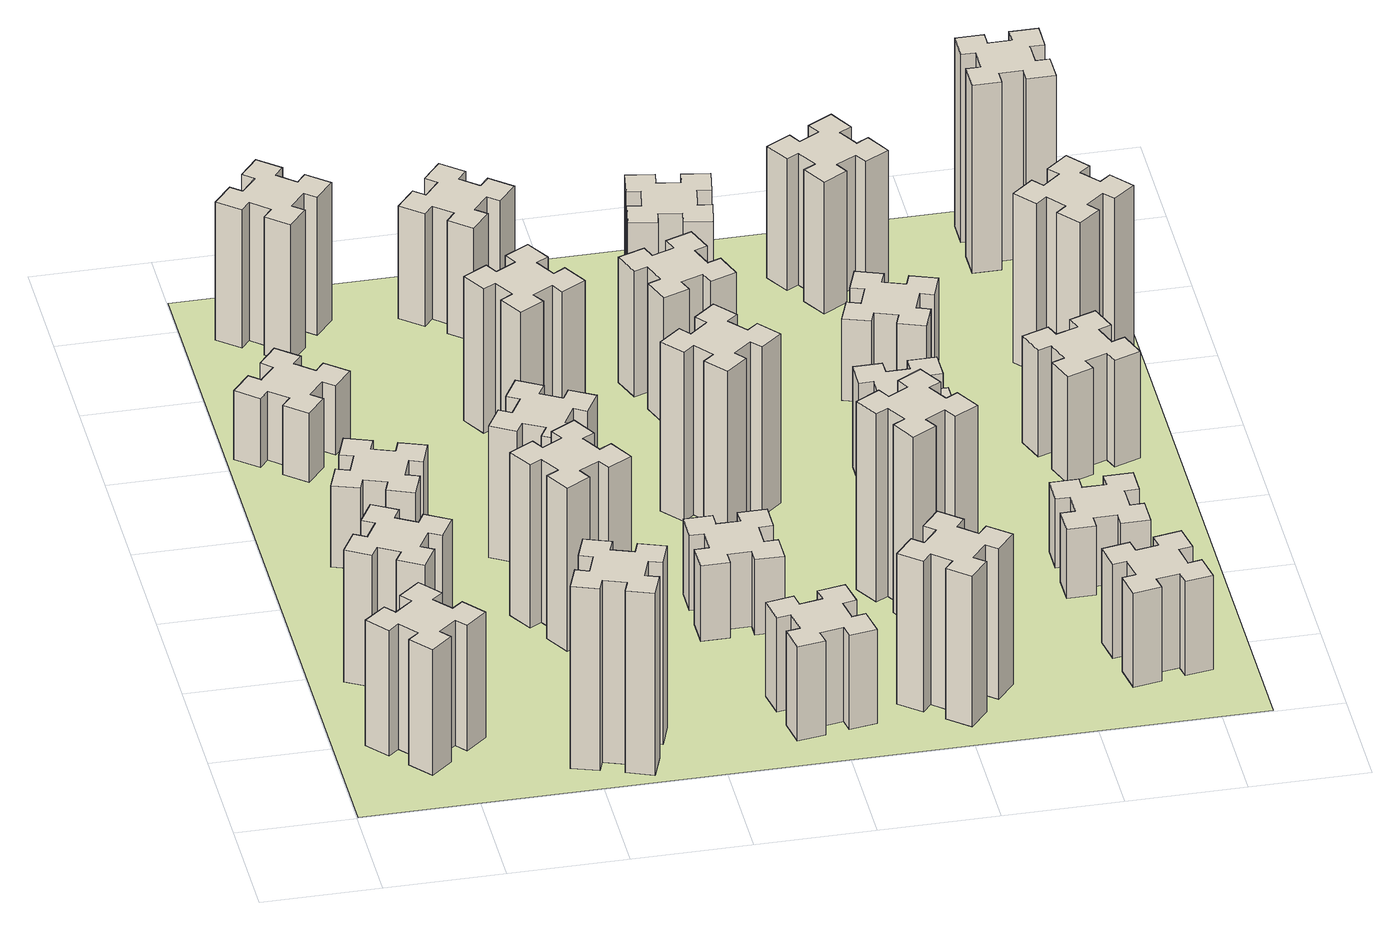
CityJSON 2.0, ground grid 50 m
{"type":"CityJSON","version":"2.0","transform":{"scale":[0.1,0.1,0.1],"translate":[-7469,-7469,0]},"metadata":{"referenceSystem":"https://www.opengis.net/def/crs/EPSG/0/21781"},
"CityObjects":{
"building1":{"type":"Building","attributes":{"class":"1000","function":"1000","usage":"1000","yearOfConstruction":2016,"roofType":"1000","measuredHeight":60,"storeysAboveGround":30,"storeysBelowGround":0},"geometry":[{"type":"Solid","lod":"1","boundaries":[[[[0,1,2,3,4,5,6,7,8,9,10,11,12,13,14,15,16,17,18,19]],[[17,16,20,21]],[[16,15,22,20]],[[15,14,23,22]],[[14,13,24,23]],[[13,12,25,24]],[[12,11,26,25]],[[11,10,27,26]],[[10,9,28,27]],[[9,8,29,28]],[[8,7,30,29]],[[7,6,31,30]],[[6,5,32,31]],[[5,4,33,32]],[[4,3,34,33]],[[3,2,35,34]],[[2,1,36,35]],[[1,0,37,36]],[[0,19,38,37]],[[19,18,39,38]],[[18,17,21,39]],[[24,25,26,27,28,29,30,31,32,33,34,35,36,37,38,39,21,20,22,23]]]]}]},
"building2":{"type":"Building","attributes":{"class":"1000","function":"1000","usage":"1000","yearOfConstruction":2016,"roofType":"1000","measuredHeight":63,"storeysAboveGround":30,"storeysBelowGround":0},"geometry":[{"type":"Solid","lod":"1","boundaries":[[[[40,41,42,43,44,45,46,47,48,49,50,51,52,53,54,55,56,57,58,59]],[[57,56,60,61]],[[56,55,62,60]],[[55,54,63,62]],[[54,53,64,63]],[[53,52,65,64]],[[52,51,66,65]],[[51,50,67,66]],[[50,49,68,67]],[[49,48,69,68]],[[48,47,70,69]],[[47,46,71,70]],[[46,45,72,71]],[[45,44,73,72]],[[44,43,74,73]],[[43,42,75,74]],[[42,41,76,75]],[[41,40,77,76]],[[40,59,78,77]],[[59,58,79,78]],[[58,57,61,79]],[[64,65,66,67,68,69,70,71,72,73,74,75,76,77,78,79,61,60,62,63]]]]}]},
"building3":{"type":"Building","attributes":{"class":"1000","function":"1000","usage":"1000","yearOfConstruction":2016,"roofType":"1000","measuredHeight":39,"storeysAboveGround":30,"storeysBelowGround":0},"geometry":[{"type":"Solid","lod":"1","boundaries":[[[[80,81,82,83,84,85,86,87,88,89,90,91,92,93,94,95,96,97,98,99]],[[97,96,100,101]],[[96,95,102,100]],[[95,94,103,102]],[[94,93,104,103]],[[93,92,105,104]],[[92,91,106,105]],[[91,90,107,106]],[[90,89,108,107]],[[89,88,109,108]],[[88,87,110,109]],[[87,86,111,110]],[[86,85,112,111]],[[85,84,113,112]],[[84,83,114,113]],[[83,82,115,114]],[[82,81,116,115]],[[81,80,117,116]],[[80,99,118,117]],[[99,98,119,118]],[[98,97,101,119]],[[104,105,106,107,108,109,110,111,112,113,114,115,116,117,118,119,101,100,102,103]]]]}]},
"building4":{"type":"Building","attributes":{"class":"1000","function":"1000","usage":"1000","yearOfConstruction":2016,"roofType":"1000","measuredHeight":33,"storeysAboveGround":30,"storeysBelowGround":0},"geometry":[{"type":"Solid","lod":"1","boundaries":[[[[120,121,122,123,124,125,126,127,128,129,130,131,132,133,134,135,136,137,138,139]],[[137,136,140,141]],[[136,135,142,140]],[[135,134,143,142]],[[134,133,144,143]],[[133,132,145,144]],[[132,131,146,145]],[[131,130,147,146]],[[130,129,148,147]],[[129,128,149,148]],[[128,127,150,149]],[[127,126,151,150]],[[126,125,152,151]],[[125,124,153,152]],[[124,123,154,153]],[[123,122,155,154]],[[122,121,156,155]],[[121,120,157,156]],[[120,139,158,157]],[[139,138,159,158]],[[138,137,141,159]],[[144,145,146,147,148,149,150,151,152,153,154,155,156,157,158,159,141,140,142,143]]]]}]},
"building5":{"type":"Building","attributes":{"class":"1000","function":"1000","usage":"1000","yearOfConstruction":2016,"roofType":"1000","measuredHeight":87,"storeysAboveGround":30,"storeysBelowGround":0},"geometry":[{"type":"Solid","lod":"1","boundaries":[[[[160,161,162,163,164,165,166,167,168,169,170,171,172,173,174,175,176,177,178,179]],[[177,176,180,181]],[[176,175,182,180]],[[175,174,183,182]],[[174,173,184,183]],[[173,172,185,184]],[[172,171,186,185]],[[171,170,187,186]],[[170,169,188,187]],[[169,168,189,188]],[[168,167,190,189]],[[167,166,191,190]],[[166,165,192,191]],[[165,164,193,192]],[[164,163,194,193]],[[163,162,195,194]],[[162,161,196,195]],[[161,160,197,196]],[[160,179,198,197]],[[179,178,199,198]],[[178,177,181,199]],[[184,185,186,187,188,189,190,191,192,193,194,195,196,197,198,199,181,180,182,183]]]]}]},
"building6":{"type":"Building","attributes":{"class":"1000","function":"1000","usage":"1000","yearOfConstruction":2016,"roofType":"1000","measuredHeight":66,"storeysAboveGround":30,"storeysBelowGround":0},"geometry":[{"type":"Solid","lod":"1","boundaries":[[[[200,201,202,203,204,205,206,207,208,209,210,211,212,213,214,215,216,217,218,219]],[[217,216,220,221]],[[216,215,222,220]],[[215,214,223,222]],[[214,213,224,223]],[[213,212,225,224]],[[212,211,226,225]],[[211,210,227,226]],[[210,209,228,227]],[[209,208,229,228]],[[208,207,230,229]],[[207,206,231,230]],[[206,205,232,231]],[[205,204,233,232]],[[204,203,234,233]],[[203,202,235,234]],[[202,201,236,235]],[[201,200,237,236]],[[200,219,238,237]],[[219,218,239,238]],[[218,217,221,239]],[[224,225,226,227,228,229,230,231,232,233,234,235,236,237,238,239,221,220,222,223]]]]}]},
"building7":{"type":"Building","attributes":{"class":"1000","function":"1000","usage":"1000","yearOfConstruction":2016,"roofType":"1000","measuredHeight":78,"storeysAboveGround":30,"storeysBelowGround":0},"geometry":[{"type":"Solid","lod":"1","boundaries":[[[[240,241,242,243,244,245,246,247,248,249,250,251,252,253,254,255,256,257,258,259]],[[257,256,260,261]],[[256,255,262,260]],[[255,254,263,262]],[[254,253,264,263]],[[253,252,265,264]],[[252,251,266,265]],[[251,250,267,266]],[[250,249,268,267]],[[249,248,269,268]],[[248,247,270,269]],[[247,246,271,270]],[[246,245,272,271]],[[245,244,273,272]],[[244,243,274,273]],[[243,242,275,274]],[[242,241,276,275]],[[241,240,277,276]],[[240,259,278,277]],[[259,258,279,278]],[[258,257,261,279]],[[264,265,266,267,268,269,270,271,272,273,274,275,276,277,278,279,261,260,262,263]]]]}]},
"building8":{"type":"Building","attributes":{"class":"1000","function":"1000","usage":"1000","yearOfConstruction":2016,"roofType":"1000","measuredHeight":63,"storeysAboveGround":30,"storeysBelowGround":0},"geometry":[{"type":"Solid","lod":"1","boundaries":[[[[280,281,282,283,284,285,286,287,288,289,290,291,292,293,294,295,296,297,298,299]],[[297,296,300,301]],[[296,295,302,300]],[[295,294,303,302]],[[294,293,304,303]],[[293,292,305,304]],[[292,291,306,305]],[[291,290,307,306]],[[290,289,308,307]],[[289,288,309,308]],[[288,287,310,309]],[[287,286,311,310]],[[286,285,312,311]],[[285,284,313,312]],[[284,283,314,313]],[[283,282,315,314]],[[282,281,316,315]],[[281,280,317,316]],[[280,299,318,317]],[[299,298,319,318]],[[298,297,301,319]],[[304,305,306,307,308,309,310,311,312,313,314,315,316,317,318,319,301,300,302,303]]]]}]},
"building9":{"type":"Building","attributes":{"class":"1000","function":"1000","usage":"1000","yearOfConstruction":2016,"roofType":"1000","measuredHeight":69,"storeysAboveGround":30,"storeysBelowGround":0},"geometry":[{"type":"Solid","lod":"1","boundaries":[[[[320,321,322,323,324,325,326,327,328,329,330,331,332,333,334,335,336,337,338,339]],[[337,336,340,341]],[[336,335,342,340]],[[335,334,343,342]],[[334,333,344,343]],[[333,332,345,344]],[[332,331,346,345]],[[331,330,347,346]],[[330,329,348,347]],[[329,328,349,348]],[[328,327,350,349]],[[327,326,351,350]],[[326,325,352,351]],[[325,324,353,352]],[[324,323,354,353]],[[323,322,355,354]],[[322,321,356,355]],[[321,320,357,356]],[[320,339,358,357]],[[339,338,359,358]],[[338,337,341,359]],[[344,345,346,347,348,349,350,351,352,353,354,355,356,357,358,359,341,340,342,343]]]]}]},
"building10":{"type":"Building","attributes":{"class":"1000","function":"1000","usage":"1000","yearOfConstruction":2016,"roofType":"1000","measuredHeight":45,"storeysAboveGround":30,"storeysBelowGround":0},"geometry":[{"type":"Solid","lod":"1","boundaries":[[[[360,361,362,363,364,365,366,367,368,369,370,371,372,373,374,375,376,377,378,379]],[[377,376,380,381]],[[376,375,382,380]],[[375,374,383,382]],[[374,373,384,383]],[[373,372,385,384]],[[372,371,386,385]],[[371,370,387,386]],[[370,369,388,387]],[[369,368,389,388]],[[368,367,390,389]],[[367,366,391,390]],[[366,365,392,391]],[[365,364,393,392]],[[364,363,394,393]],[[363,362,395,394]],[[362,361,396,395]],[[361,360,397,396]],[[360,379,398,397]],[[379,378,399,398]],[[378,377,381,399]],[[384,385,386,387,388,389,390,391,392,393,394,395,396,397,398,399,381,380,382,383]]]]}]},
"building11":{"type":"Building","attributes":{"class":"1000","function":"1000","usage":"1000","yearOfConstruction":2016,"roofType":"1000","measuredHeight":36,"storeysAboveGround":30,"storeysBelowGround":0},"geometry":[{"type":"Solid","lod":"1","boundaries":[[[[400,401,402,403,404,405,406,407,408,409,410,411,412,413,414,415,416,417,418,419]],[[417,416,420,421]],[[416,415,422,420]],[[415,414,423,422]],[[414,413,424,423]],[[413,412,425,424]],[[412,411,426,425]],[[411,410,427,426]],[[410,409,428,427]],[[409,408,429,428]],[[408,407,430,429]],[[407,406,431,430]],[[406,405,432,431]],[[405,404,433,432]],[[404,403,434,433]],[[403,402,435,434]],[[402,401,436,435]],[[401,400,437,436]],[[400,419,438,437]],[[419,418,439,438]],[[418,417,421,439]],[[424,425,426,427,428,429,430,431,432,433,434,435,436,437,438,439,421,420,422,423]]]]}]},
"building12":{"type":"Building","attributes":{"class":"1000","function":"1000","usage":"1000","yearOfConstruction":2016,"roofType":"1000","measuredHeight":54,"storeysAboveGround":30,"storeysBelowGround":0},"geometry":[{"type":"Solid","lod":"1","boundaries":[[[[440,441,442,443,444,445,446,447,448,449,450,451,452,453,454,455,456,457,458,459]],[[457,456,460,461]],[[456,455,462,460]],[[455,454,463,462]],[[454,453,464,463]],[[453,452,465,464]],[[452,451,466,465]],[[451,450,467,466]],[[450,449,468,467]],[[449,448,469,468]],[[448,447,470,469]],[[447,446,471,470]],[[446,445,472,471]],[[445,444,473,472]],[[444,443,474,473]],[[443,442,475,474]],[[442,441,476,475]],[[441,440,477,476]],[[440,459,478,477]],[[459,458,479,478]],[[458,457,461,479]],[[464,465,466,467,468,469,470,471,472,473,474,475,476,477,478,479,461,460,462,463]]]]}]},
"building13":{"type":"Building","attributes":{"class":"1000","function":"1000","usage":"1000","yearOfConstruction":2016,"roofType":"1000","measuredHeight":81,"storeysAboveGround":30,"storeysBelowGround":0},"geometry":[{"type":"Solid","lod":"1","boundaries":[[[[480,481,482,483,484,485,486,487,488,489,490,491,492,493,494,495,496,497,498,499]],[[497,496,500,501]],[[496,495,502,500]],[[495,494,503,502]],[[494,493,504,503]],[[493,492,505,504]],[[492,491,506,505]],[[491,490,507,506]],[[490,489,508,507]],[[489,488,509,508]],[[488,487,510,509]],[[487,486,511,510]],[[486,485,512,511]],[[485,484,513,512]],[[484,483,514,513]],[[483,482,515,514]],[[482,481,516,515]],[[481,480,517,516]],[[480,499,518,517]],[[499,498,519,518]],[[498,497,501,519]],[[504,505,506,507,508,509,510,511,512,513,514,515,516,517,518,519,501,500,502,503]]]]}]},
"building14":{"type":"Building","attributes":{"class":"1000","function":"1000","usage":"1000","yearOfConstruction":2016,"roofType":"1000","measuredHeight":72,"storeysAboveGround":30,"storeysBelowGround":0},"geometry":[{"type":"Solid","lod":"1","boundaries":[[[[520,521,522,523,524,525,526,527,528,529,530,531,532,533,534,535,536,537,538,539]],[[537,536,540,541]],[[536,535,542,540]],[[535,534,543,542]],[[534,533,544,543]],[[533,532,545,544]],[[532,531,546,545]],[[531,530,547,546]],[[530,529,548,547]],[[529,528,549,548]],[[528,527,550,549]],[[527,526,551,550]],[[526,525,552,551]],[[525,524,553,552]],[[524,523,554,553]],[[523,522,555,554]],[[522,521,556,555]],[[521,520,557,556]],[[520,539,558,557]],[[539,538,559,558]],[[538,537,541,559]],[[544,545,546,547,548,549,550,551,552,553,554,555,556,557,558,559,541,540,542,543]]]]}]},
"building15":{"type":"Building","attributes":{"class":"1000","function":"1000","usage":"1000","yearOfConstruction":2016,"roofType":"1000","measuredHeight":60,"storeysAboveGround":30,"storeysBelowGround":0},"geometry":[{"type":"Solid","lod":"1","boundaries":[[[[560,561,562,563,564,565,566,567,568,569,570,571,572,573,574,575,576,577,578,579]],[[577,576,580,581]],[[576,575,582,580]],[[575,574,583,582]],[[574,573,584,583]],[[573,572,585,584]],[[572,571,586,585]],[[571,570,587,586]],[[570,569,588,587]],[[569,568,589,588]],[[568,567,590,589]],[[567,566,591,590]],[[566,565,592,591]],[[565,564,593,592]],[[564,563,594,593]],[[563,562,595,594]],[[562,561,596,595]],[[561,560,597,596]],[[560,579,598,597]],[[579,578,599,598]],[[578,577,581,599]],[[584,585,586,587,588,589,590,591,592,593,594,595,596,597,598,599,581,580,582,583]]]]}]},
"building16":{"type":"Building","attributes":{"class":"1000","function":"1000","usage":"1000","yearOfConstruction":2016,"roofType":"1000","measuredHeight":90,"storeysAboveGround":30,"storeysBelowGround":0},"geometry":[{"type":"Solid","lod":"1","boundaries":[[[[600,601,602,603,604,605,606,607,608,609,610,611,612,613,614,615,616,617,618,619]],[[617,616,620,621]],[[616,615,622,620]],[[615,614,623,622]],[[614,613,624,623]],[[613,612,625,624]],[[612,611,626,625]],[[611,610,627,626]],[[610,609,628,627]],[[609,608,629,628]],[[608,607,630,629]],[[607,606,631,630]],[[606,605,632,631]],[[605,604,633,632]],[[604,603,634,633]],[[603,602,635,634]],[[602,601,636,635]],[[601,600,637,636]],[[600,619,638,637]],[[619,618,639,638]],[[618,617,621,639]],[[624,625,626,627,628,629,630,631,632,633,634,635,636,637,638,639,621,620,622,623]]]]}]},
"building17":{"type":"Building","attributes":{"class":"1000","function":"1000","usage":"1000","yearOfConstruction":2016,"roofType":"1000","measuredHeight":48,"storeysAboveGround":30,"storeysBelowGround":0},"geometry":[{"type":"Solid","lod":"1","boundaries":[[[[640,641,642,643,644,645,646,647,648,649,650,651,652,653,654,655,656,657,658,659]],[[657,656,660,661]],[[656,655,662,660]],[[655,654,663,662]],[[654,653,664,663]],[[653,652,665,664]],[[652,651,666,665]],[[651,650,667,666]],[[650,649,668,667]],[[649,648,669,668]],[[648,647,670,669]],[[647,646,671,670]],[[646,645,672,671]],[[645,644,673,672]],[[644,643,674,673]],[[643,642,675,674]],[[642,641,676,675]],[[641,640,677,676]],[[640,659,678,677]],[[659,658,679,678]],[[658,657,661,679]],[[664,665,666,667,668,669,670,671,672,673,674,675,676,677,678,679,661,660,662,663]]]]}]},
"building18":{"type":"Building","attributes":{"class":"1000","function":"1000","usage":"1000","yearOfConstruction":2016,"roofType":"1000","measuredHeight":48,"storeysAboveGround":30,"storeysBelowGround":0},"geometry":[{"type":"Solid","lod":"1","boundaries":[[[[680,681,682,683,684,685,686,687,688,689,690,691,692,693,694,695,696,697,698,699]],[[697,696,700,701]],[[696,695,702,700]],[[695,694,703,702]],[[694,693,704,703]],[[693,692,705,704]],[[692,691,706,705]],[[691,690,707,706]],[[690,689,708,707]],[[689,688,709,708]],[[688,687,710,709]],[[687,686,711,710]],[[686,685,712,711]],[[685,684,713,712]],[[684,683,714,713]],[[683,682,715,714]],[[682,681,716,715]],[[681,680,717,716]],[[680,699,718,717]],[[699,698,719,718]],[[698,697,701,719]],[[704,705,706,707,708,709,710,711,712,713,714,715,716,717,718,719,701,700,702,703]]]]}]},
"building19":{"type":"Building","attributes":{"class":"1000","function":"1000","usage":"1000","yearOfConstruction":2016,"roofType":"1000","measuredHeight":39,"storeysAboveGround":30,"storeysBelowGround":0},"geometry":[{"type":"Solid","lod":"1","boundaries":[[[[720,721,722,723,724,725,726,727,728,729,730,731,732,733,734,735,736,737,738,739]],[[737,736,740,741]],[[736,735,742,740]],[[735,734,743,742]],[[734,733,744,743]],[[733,732,745,744]],[[732,731,746,745]],[[731,730,747,746]],[[730,729,748,747]],[[729,728,749,748]],[[728,727,750,749]],[[727,726,751,750]],[[726,725,752,751]],[[725,724,753,752]],[[724,723,754,753]],[[723,722,755,754]],[[722,721,756,755]],[[721,720,757,756]],[[720,739,758,757]],[[739,738,759,758]],[[738,737,741,759]],[[744,745,746,747,748,749,750,751,752,753,754,755,756,757,758,759,741,740,742,743]]]]}]},
"building20":{"type":"Building","attributes":{"class":"1000","function":"1000","usage":"1000","yearOfConstruction":2016,"roofType":"1000","measuredHeight":45,"storeysAboveGround":30,"storeysBelowGround":0},"geometry":[{"type":"Solid","lod":"1","boundaries":[[[[760,761,762,763,764,765,766,767,768,769,770,771,772,773,774,775,776,777,778,779]],[[777,776,780,781]],[[776,775,782,780]],[[775,774,783,782]],[[774,773,784,783]],[[773,772,785,784]],[[772,771,786,785]],[[771,770,787,786]],[[770,769,788,787]],[[769,768,789,788]],[[768,767,790,789]],[[767,766,791,790]],[[766,765,792,791]],[[765,764,793,792]],[[764,763,794,793]],[[763,762,795,794]],[[762,761,796,795]],[[761,760,797,796]],[[760,779,798,797]],[[779,778,799,798]],[[778,777,781,799]],[[784,785,786,787,788,789,790,791,792,793,794,795,796,797,798,799,781,780,782,783]]]]}]},
"building21":{"type":"Building","attributes":{"class":"1000","function":"1000","usage":"1000","yearOfConstruction":2016,"roofType":"1000","measuredHeight":33,"storeysAboveGround":30,"storeysBelowGround":0},"geometry":[{"type":"Solid","lod":"1","boundaries":[[[[800,801,802,803,804,805,806,807,808,809,810,811,812,813,814,815,816,817,818,819]],[[817,816,820,821]],[[816,815,822,820]],[[815,814,823,822]],[[814,813,824,823]],[[813,812,825,824]],[[812,811,826,825]],[[811,810,827,826]],[[810,809,828,827]],[[809,808,829,828]],[[808,807,830,829]],[[807,806,831,830]],[[806,805,832,831]],[[805,804,833,832]],[[804,803,834,833]],[[803,802,835,834]],[[802,801,836,835]],[[801,800,837,836]],[[800,819,838,837]],[[819,818,839,838]],[[818,817,821,839]],[[824,825,826,827,828,829,830,831,832,833,834,835,836,837,838,839,821,820,822,823]]]]}]},
"building22":{"type":"Building","attributes":{"class":"1000","function":"1000","usage":"1000","yearOfConstruction":2016,"roofType":"1000","measuredHeight":63,"storeysAboveGround":30,"storeysBelowGround":0},"geometry":[{"type":"Solid","lod":"1","boundaries":[[[[840,841,842,843,844,845,846,847,848,849,850,851,852,853,854,855,856,857,858,859]],[[857,856,860,861]],[[856,855,862,860]],[[855,854,863,862]],[[854,853,864,863]],[[853,852,865,864]],[[852,851,866,865]],[[851,850,867,866]],[[850,849,868,867]],[[849,848,869,868]],[[848,847,870,869]],[[847,846,871,870]],[[846,845,872,871]],[[845,844,873,872]],[[844,843,874,873]],[[843,842,875,874]],[[842,841,876,875]],[[841,840,877,876]],[[840,859,878,877]],[[859,858,879,878]],[[858,857,861,879]],[[864,865,866,867,868,869,870,871,872,873,874,875,876,877,878,879,861,860,862,863]]]]}]},
"building23":{"type":"Building","attributes":{"class":"1000","function":"1000","usage":"1000","yearOfConstruction":2016,"roofType":"1000","measuredHeight":51,"storeysAboveGround":30,"storeysBelowGround":0},"geometry":[{"type":"Solid","lod":"1","boundaries":[[[[880,881,882,883,884,885,886,887,888,889,890,891,892,893,894,895,896,897,898,899]],[[897,896,900,901]],[[896,895,902,900]],[[895,894,903,902]],[[894,893,904,903]],[[893,892,905,904]],[[892,891,906,905]],[[891,890,907,906]],[[890,889,908,907]],[[889,888,909,908]],[[888,887,910,909]],[[887,886,911,910]],[[886,885,912,911]],[[885,884,913,912]],[[884,883,914,913]],[[883,882,915,914]],[[882,881,916,915]],[[881,880,917,916]],[[880,899,918,917]],[[899,898,919,918]],[[898,897,901,919]],[[904,905,906,907,908,909,910,911,912,913,914,915,916,917,918,919,901,900,902,903]]]]}]},
"building24":{"type":"Building","attributes":{"class":"1000","function":"1000","usage":"1000","yearOfConstruction":2016,"roofType":"1000","measuredHeight":81,"storeysAboveGround":30,"storeysBelowGround":0},"geometry":[{"type":"Solid","lod":"1","boundaries":[[[[920,921,922,923,924,925,926,927,928,929,930,931,932,933,934,935,936,937,938,939]],[[937,936,940,941]],[[936,935,942,940]],[[935,934,943,942]],[[934,933,944,943]],[[933,932,945,944]],[[932,931,946,945]],[[931,930,947,946]],[[930,929,948,947]],[[929,928,949,948]],[[928,927,950,949]],[[927,926,951,950]],[[926,925,952,951]],[[925,924,953,952]],[[924,923,954,953]],[[923,922,955,954]],[[922,921,956,955]],[[921,920,957,956]],[[920,939,958,957]],[[939,938,959,958]],[[938,937,941,959]],[[944,945,946,947,948,949,950,951,952,953,954,955,956,957,958,959,941,940,942,943]]]]}]},
"building25":{"type":"Building","attributes":{"class":"1000","function":"1000","usage":"1000","yearOfConstruction":2016,"roofType":"1000","measuredHeight":90,"storeysAboveGround":30,"storeysBelowGround":0},"geometry":[{"type":"Solid","lod":"1","boundaries":[[[[960,961,962,963,964,965,966,967,968,969,970,971,972,973,974,975,976,977,978,979]],[[977,976,980,981]],[[976,975,982,980]],[[975,974,983,982]],[[974,973,984,983]],[[973,972,985,984]],[[972,971,986,985]],[[971,970,987,986]],[[970,969,988,987]],[[969,968,989,988]],[[968,967,990,989]],[[967,966,991,990]],[[966,965,992,991]],[[965,964,993,992]],[[964,963,994,993]],[[963,962,995,994]],[[962,961,996,995]],[[961,960,997,996]],[[960,979,998,997]],[[979,978,999,998]],[[978,977,981,999]],[[984,985,986,987,988,989,990,991,992,993,994,995,996,997,998,999,981,980,982,983]]]]}]},
"landuse1":{"type":"LandUse","attributes":{"name":"plot1","function":"1010"},"geometry":[{"type":"MultiSurface","lod":"1","boundaries":[[[1000,1001,1002,1003]]]}]}
},
"vertices":[
[259,443,0],[323,366,0],[277,328,0],[354,236,0],[446,313,0],[408,359,0],[484,423,0],[523,377,0],[615,454,0],[538,546,0],[492,508,0],[427,584,0],[473,623,0],[396,715,0],[304,638,0],[343,592,0],[266,527,0],[228,573,0],[136,496,0],[213,404,0],[266,527,600],[228,573,600],[343,592,600],[304,638,600],[396,715,600],[473,623,600],[427,584,600],[492,508,600],[538,546,600],[615,454,600],[523,377,600],[484,423,600],[408,359,600],[446,313,600],[354,236,600],[277,328,600],[323,366,600],[259,443,600],[213,404,600],[136,496,600],
[474,1086,0],[387,1136,0],[417,1188,0],[313,1248,0],[253,1144,0],[305,1114,0],[255,1027,0],[203,1057,0],[143,953,0],[247,893,0],[277,945,0],[364,895,0],[334,843,0],[438,783,0],[498,887,0],[446,917,0],[496,1004,0],[548,974,0],[608,1078,0],[504,1138,0],[496,1004,630],[548,974,630],[446,917,630],[498,887,630],[438,783,630],[334,843,630],[364,895,630],[277,945,630],[247,893,630],[143,953,630],[203,1057,630],[255,1027,630],[305,1114,630],[253,1144,630],[313,1248,630],[417,1188,630],[387,1136,630],[474,1086,630],[504,1138,630],[608,1078,630],
[389,1940,0],[355,1846,0],[299,1867,0],[257,1754,0],[370,1713,0],[391,1769,0],[485,1735,0],[464,1679,0],[577,1637,0],[618,1750,0],[562,1771,0],[596,1865,0],[652,1844,0],[693,1957,0],[580,1998,0],[560,1942,0],[466,1976,0],[487,2032,0],[374,2073,0],[333,1960,0],[466,1976,390],[487,2032,390],[560,1942,390],[580,1998,390],[693,1957,390],[652,1844,390],[596,1865,390],[562,1771,390],[618,1750,390],[577,1637,390],[464,1679,390],[485,1735,390],[391,1769,390],[370,1713,390],[257,1754,390],[299,1867,390],[355,1846,390],[389,1940,390],[333,1960,390],[374,2073,390],
[223,2704,0],[159,2628,0],[113,2666,0],[36,2574,0],[128,2497,0],[166,2543,0],[243,2479,0],[204,2433,0],[296,2356,0],[373,2448,0],[327,2486,0],[392,2563,0],[438,2524,0],[515,2616,0],[423,2693,0],[384,2647,0],[308,2712,0],[346,2758,0],[254,2835,0],[177,2743,0],[308,2712,330],[346,2758,330],[384,2647,330],[423,2693,330],[515,2616,330],[438,2524,330],[392,2563,330],[327,2486,330],[373,2448,330],[296,2356,330],[204,2433,330],[243,2479,330],[166,2543,330],[128,2497,330],[36,2574,330],[113,2666,330],[159,2628,330],[223,2704,330],[177,2743,330],[254,2835,330],
[1202,191,0],[1236,285,0],[1292,264,0],[1333,377,0],[1220,418,0],[1200,362,0],[1106,396,0],[1127,452,0],[1014,493,0],[973,380,0],[1029,360,0],[995,266,0],[939,287,0],[897,174,0],[1010,133,0],[1031,189,0],[1125,155,0],[1104,99,0],[1217,57,0],[1258,170,0],[1125,155,870],[1104,99,870],[1031,189,870],[1010,133,870],[897,174,870],[939,287,870],[995,266,870],[1029,360,870],[973,380,870],[1014,493,870],[1127,452,870],[1106,396,870],[1200,362,870],[1220,418,870],[1333,377,870],[1292,264,870],[1236,285,870],[1202,191,870],[1258,170,870],[1217,57,870],
[484,3487,0],[408,3552,0],[446,3598,0],[354,3675,0],[277,3583,0],[323,3544,0],[259,3468,0],[213,3506,0],[136,3414,0],[228,3337,0],[266,3383,0],[343,3319,0],[304,3273,0],[396,3196,0],[473,3288,0],[427,3326,0],[492,3403,0],[538,3364,0],[615,3456,0],[523,3533,0],[492,3403,660],[538,3364,660],[427,3326,660],[473,3288,660],[396,3196,660],[304,3273,660],[343,3319,660],[266,3383,660],[228,3337,660],[136,3414,660],[213,3506,660],[259,3468,660],[323,3544,660],[277,3583,660],[354,3675,660],[446,3598,660],[408,3552,660],[484,3487,660],[523,3533,660],[615,3456,660],
[1236,1227,0],[1186,1314,0],[1238,1344,0],[1178,1448,0],[1074,1388,0],[1104,1336,0],[1017,1286,0],[987,1338,0],[883,1278,0],[943,1174,0],[995,1204,0],[1045,1117,0],[993,1087,0],[1053,983,0],[1157,1043,0],[1127,1095,0],[1214,1145,0],[1244,1093,0],[1348,1153,0],[1288,1257,0],[1214,1145,780],[1244,1093,780],[1127,1095,780],[1157,1043,780],[1053,983,780],[993,1087,780],[1045,1117,780],[995,1204,780],[943,1174,780],[883,1278,780],[987,1338,780],[1017,1286,780],[1104,1336,780],[1074,1388,780],[1178,1448,780],[1238,1344,780],[1186,1314,780],[1236,1227,780],[1288,1257,780],[1348,1153,780],
[1186,1657,0],[1236,1744,0],[1288,1714,0],[1348,1818,0],[1244,1878,0],[1214,1826,0],[1127,1876,0],[1157,1928,0],[1053,1988,0],[993,1884,0],[1045,1854,0],[995,1767,0],[943,1797,0],[883,1693,0],[987,1633,0],[1017,1685,0],[1104,1635,0],[1074,1583,0],[1178,1523,0],[1238,1627,0],[1104,1635,630],[1074,1583,630],[1017,1685,630],[987,1633,630],[883,1693,630],[943,1797,630],[995,1767,630],[1045,1854,630],[993,1884,630],[1053,1988,630],[1157,1928,630],[1127,1876,630],[1214,1826,630],[1244,1878,630],[1348,1818,630],[1288,1714,630],[1236,1744,630],[1186,1657,630],[1238,1627,630],[1178,1523,630],
[1227,2475,0],[1314,2525,0],[1344,2473,0],[1448,2533,0],[1388,2637,0],[1336,2607,0],[1286,2694,0],[1338,2724,0],[1278,2828,0],[1174,2768,0],[1204,2716,0],[1117,2666,0],[1087,2718,0],[983,2658,0],[1043,2554,0],[1095,2584,0],[1145,2497,0],[1093,2467,0],[1153,2363,0],[1257,2423,0],[1145,2497,690],[1093,2467,690],[1095,2584,690],[1043,2554,690],[983,2658,690],[1087,2718,690],[1117,2666,690],[1204,2716,690],[1174,2768,690],[1278,2828,690],[1338,2724,690],[1286,2694,690],[1336,2607,690],[1388,2637,690],[1448,2533,690],[1344,2473,690],[1314,2525,690],[1227,2475,690],[1257,2423,690],[1153,2363,690],
[1985,492,0],[1887,475,0],[1877,534,0],[1758,513,0],[1779,395,0],[1838,405,0],[1856,307,0],[1797,297,0],[1817,178,0],[1936,199,0],[1925,258,0],[2024,276,0],[2034,217,0],[2152,237,0],[2131,356,0],[2072,345,0],[2055,444,0],[2114,454,0],[2093,572,0],[1975,551,0],[2055,444,450],[2114,454,450],[2072,345,450],[2131,356,450],[2152,237,450],[2034,217,450],[2024,276,450],[1925,258,450],[1936,199,450],[1817,178,450],[1797,297,450],[1856,307,450],[1838,405,450],[1779,395,450],[1758,513,450],[1877,534,450],[1887,475,450],[1985,492,450],[1975,551,450],[2093,572,450],
[1865,1065,0],[1865,1165,0],[1925,1165,0],[1925,1285,0],[1805,1285,0],[1805,1225,0],[1705,1225,0],[1705,1285,0],[1585,1285,0],[1585,1165,0],[1645,1165,0],[1645,1065,0],[1585,1065,0],[1585,945,0],[1705,945,0],[1705,1005,0],[1805,1005,0],[1805,945,0],[1925,945,0],[1925,1065,0],[1805,1005,360],[1805,945,360],[1705,1005,360],[1705,945,360],[1585,945,360],[1585,1065,360],[1645,1065,360],[1645,1165,360],[1585,1165,360],[1585,1285,360],[1705,1285,360],[1705,1225,360],[1805,1225,360],[1805,1285,360],[1925,1285,360],[1925,1165,360],[1865,1165,360],[1865,1065,360],[1925,1065,360],[1925,945,360],
[1063,3544,0],[999,3468,0],[953,3506,0],[876,3414,0],[968,3337,0],[1006,3383,0],[1083,3319,0],[1044,3273,0],[1136,3196,0],[1213,3288,0],[1167,3326,0],[1232,3403,0],[1278,3364,0],[1355,3456,0],[1263,3533,0],[1224,3487,0],[1148,3552,0],[1186,3598,0],[1094,3675,0],[1017,3583,0],[1148,3552,540],[1186,3598,540],[1224,3487,540],[1263,3533,540],[1355,3456,540],[1278,3364,540],[1232,3403,540],[1167,3326,540],[1213,3288,540],[1136,3196,540],[1044,3273,540],[1083,3319,540],[1006,3383,540],[968,3337,540],[876,3414,540],[953,3506,540],[999,3468,540],[1063,3544,540],[1017,3583,540],[1094,3675,540],
[1823,1972,0],[1746,1907,0],[1708,1953,0],[1616,1876,0],[1693,1784,0],[1739,1823,0],[1803,1746,0],[1757,1708,0],[1834,1616,0],[1926,1693,0],[1888,1739,0],[1964,1803,0],[2003,1757,0],[2095,1834,0],[2018,1926,0],[1972,1888,0],[1907,1964,0],[1953,2003,0],[1876,2095,0],[1784,2018,0],[1907,1964,810],[1953,2003,810],[1972,1888,810],[2018,1926,810],[2095,1834,810],[2003,1757,810],[1964,1803,810],[1888,1739,810],[1926,1693,810],[1834,1616,810],[1757,1708,810],[1803,1746,810],[1739,1823,810],[1693,1784,810],[1616,1876,810],[1708,1953,810],[1746,1907,810],[1823,1972,810],[1784,2018,810],[1876,2095,810],
[2443,484,0],[2379,408,0],[2333,446,0],[2256,354,0],[2348,277,0],[2386,323,0],[2463,259,0],[2424,213,0],[2516,136,0],[2593,228,0],[2547,266,0],[2612,343,0],[2658,304,0],[2735,396,0],[2643,473,0],[2604,427,0],[2528,492,0],[2566,538,0],[2474,615,0],[2397,523,0],[2528,492,720],[2566,538,720],[2604,427,720],[2643,473,720],[2735,396,720],[2658,304,720],[2612,343,720],[2547,266,720],[2593,228,720],[2516,136,720],[2424,213,720],[2463,259,720],[2386,323,720],[2348,277,720],[2256,354,720],[2333,446,720],[2379,408,720],[2443,484,720],[2397,523,720],[2474,615,720],
[1735,2705,0],[1769,2611,0],[1713,2590,0],[1754,2477,0],[1867,2519,0],[1846,2575,0],[1940,2609,0],[1960,2553,0],[2073,2594,0],[2032,2707,0],[1976,2686,0],[1942,2780,0],[1998,2800,0],[1957,2913,0],[1844,2872,0],[1865,2816,0],[1771,2782,0],[1750,2838,0],[1637,2797,0],[1679,2684,0],[1771,2782,600],[1750,2838,600],[1865,2816,600],[1844,2872,600],[1957,2913,600],[1998,2800,600],[1942,2780,600],[1976,2686,600],[2032,2707,600],[2073,2594,600],[1960,2553,600],[1940,2609,600],[1846,2575,600],[1867,2519,600],[1754,2477,600],[1713,2590,600],[1769,2611,600],[1735,2705,600],[1679,2684,600],[1637,2797,600],
[2484,1236,0],[2397,1186,0],[2367,1238,0],[2263,1178,0],[2323,1074,0],[2375,1104,0],[2425,1017,0],[2373,987,0],[2433,883,0],[2537,943,0],[2507,995,0],[2594,1045,0],[2624,993,0],[2728,1053,0],[2668,1157,0],[2616,1127,0],[2566,1214,0],[2618,1244,0],[2558,1348,0],[2454,1288,0],[2566,1214,900],[2618,1244,900],[2616,1127,900],[2668,1157,900],[2728,1053,900],[2624,993,900],[2594,1045,900],[2507,995,900],[2537,943,900],[2433,883,900],[2373,987,900],[2425,1017,900],[2375,1104,900],[2323,1074,900],[2263,1178,900],[2367,1238,900],[2397,1186,900],[2484,1236,900],[2454,1288,900],[2558,1348,900],
[2024,3435,0],[1925,3452,0],[1936,3511,0],[1817,3532,0],[1797,3414,0],[1856,3404,0],[1838,3305,0],[1779,3316,0],[1758,3197,0],[1877,3177,0],[1887,3236,0],[1985,3218,0],[1975,3159,0],[2093,3138,0],[2114,3257,0],[2055,3267,0],[2072,3365,0],[2131,3355,0],[2152,3473,0],[2034,3494,0],[2072,3365,480],[2131,3355,480],[2055,3267,480],[2114,3257,480],[2093,3138,480],[1975,3159,480],[1985,3218,480],[1887,3236,480],[1877,3177,480],[1758,3197,480],[1779,3316,480],[1838,3305,480],[1856,3404,480],[1797,3414,480],[1817,3532,480],[1936,3511,480],[1925,3452,480],[2024,3435,480],[2034,3494,480],[2152,3473,480],
[2545,1745,0],[2645,1745,0],[2645,1685,0],[2765,1685,0],[2765,1805,0],[2705,1805,0],[2705,1905,0],[2765,1905,0],[2765,2025,0],[2645,2025,0],[2645,1965,0],[2545,1965,0],[2545,2025,0],[2425,2025,0],[2425,1905,0],[2485,1905,0],[2485,1805,0],[2425,1805,0],[2425,1685,0],[2545,1685,0],[2485,1805,480],[2425,1805,480],[2485,1905,480],[2425,1905,480],[2425,2025,480],[2545,2025,480],[2545,1965,480],[2645,1965,480],[2645,2025,480],[2765,2025,480],[2765,1905,480],[2705,1905,480],[2705,1805,480],[2765,1805,480],[2765,1685,480],[2645,1685,480],[2645,1745,480],[2545,1745,480],[2545,1685,480],[2425,1685,480],
[2611,2509,0],[2705,2475,0],[2684,2419,0],[2797,2377,0],[2838,2490,0],[2782,2511,0],[2816,2605,0],[2872,2584,0],[2913,2697,0],[2800,2738,0],[2780,2682,0],[2686,2716,0],[2707,2772,0],[2594,2813,0],[2553,2700,0],[2609,2680,0],[2575,2586,0],[2519,2607,0],[2477,2494,0],[2590,2453,0],[2575,2586,390],[2519,2607,390],[2609,2680,390],[2553,2700,390],[2594,2813,390],[2707,2772,390],[2686,2716,390],[2780,2682,390],[2800,2738,390],[2913,2697,390],[2872,2584,390],[2816,2605,390],[2782,2511,390],[2838,2490,390],[2797,2377,390],[2684,2419,390],[2705,2475,390],[2611,2509,390],[2590,2453,390],[2477,2494,390],
[3305,358,0],[3404,376,0],[3414,317,0],[3532,337,0],[3511,456,0],[3452,445,0],[3435,544,0],[3494,554,0],[3473,672,0],[3355,651,0],[3365,592,0],[3267,575,0],[3257,634,0],[3138,613,0],[3159,495,0],[3218,505,0],[3236,407,0],[3177,397,0],[3197,278,0],[3316,299,0],[3236,407,450],[3177,397,450],[3218,505,450],[3159,495,450],[3138,613,450],[3257,634,450],[3267,575,450],[3365,592,450],[3355,651,450],[3473,672,450],[3494,554,450],[3435,544,450],[3452,445,450],[3511,456,450],[3532,337,450],[3414,317,450],[3404,376,450],[3305,358,450],[3316,299,450],[3197,278,450],
[3185,1005,0],[3285,1005,0],[3285,945,0],[3405,945,0],[3405,1065,0],[3345,1065,0],[3345,1165,0],[3405,1165,0],[3405,1285,0],[3285,1285,0],[3285,1225,0],[3185,1225,0],[3185,1285,0],[3065,1285,0],[3065,1165,0],[3125,1165,0],[3125,1065,0],[3065,1065,0],[3065,945,0],[3185,945,0],[3125,1065,330],[3065,1065,330],[3125,1165,330],[3065,1165,330],[3065,1285,330],[3185,1285,330],[3185,1225,330],[3285,1225,330],[3285,1285,330],[3405,1285,330],[3405,1165,330],[3345,1165,330],[3345,1065,330],[3405,1065,330],[3405,945,330],[3285,945,330],[3285,1005,330],[3185,1005,330],[3185,945,330],[3065,945,330],
[2716,3347,0],[2666,3434,0],[2718,3464,0],[2658,3568,0],[2554,3508,0],[2584,3456,0],[2497,3406,0],[2467,3458,0],[2363,3398,0],[2423,3294,0],[2475,3324,0],[2525,3237,0],[2473,3207,0],[2533,3103,0],[2637,3163,0],[2607,3215,0],[2694,3265,0],[2724,3213,0],[2828,3273,0],[2768,3377,0],[2694,3265,630],[2724,3213,630],[2607,3215,630],[2637,3163,630],[2533,3103,630],[2473,3207,630],[2525,3237,630],[2475,3324,630],[2423,3294,630],[2363,3398,630],[2467,3458,630],[2497,3406,630],[2584,3456,630],[2554,3508,630],[2658,3568,630],[2718,3464,630],[2666,3434,630],[2716,3347,630],[2768,3377,630],[2828,3273,630],
[3456,1946,0],[3422,2040,0],[3478,2060,0],[3437,2173,0],[3324,2132,0],[3345,2076,0],[3251,2042,0],[3230,2098,0],[3117,2057,0],[3159,1944,0],[3215,1965,0],[3249,1871,0],[3193,1850,0],[3234,1737,0],[3347,1779,0],[3326,1835,0],[3420,1869,0],[3440,1813,0],[3553,1854,0],[3512,1967,0],[3420,1869,510],[3440,1813,510],[3326,1835,510],[3347,1779,510],[3234,1737,510],[3193,1850,510],[3249,1871,510],[3215,1965,510],[3159,1944,510],[3117,2057,510],[3230,2098,510],[3251,2042,510],[3345,2076,510],[3324,2132,510],[3437,2173,510],[3478,2060,510],[3422,2040,510],[3456,1946,510],[3512,1967,510],[3553,1854,510],
[3403,2712,0],[3326,2647,0],[3288,2693,0],[3196,2616,0],[3273,2524,0],[3319,2563,0],[3383,2486,0],[3337,2448,0],[3414,2356,0],[3506,2433,0],[3468,2479,0],[3544,2543,0],[3583,2497,0],[3675,2574,0],[3598,2666,0],[3552,2628,0],[3487,2704,0],[3533,2743,0],[3456,2835,0],[3364,2758,0],[3487,2704,810],[3533,2743,810],[3552,2628,810],[3598,2666,810],[3675,2574,810],[3583,2497,810],[3544,2543,810],[3468,2479,810],[3506,2433,810],[3414,2356,810],[3337,2448,810],[3383,2486,810],[3319,2563,810],[3273,2524,810],[3196,2616,810],[3288,2693,810],[3326,2647,810],[3403,2712,810],[3364,2758,810],[3456,2835,810],
[3285,3325,0],[3385,3325,0],[3385,3265,0],[3505,3265,0],[3505,3385,0],[3445,3385,0],[3445,3485,0],[3505,3485,0],[3505,3605,0],[3385,3605,0],[3385,3545,0],[3285,3545,0],[3285,3605,0],[3165,3605,0],[3165,3485,0],[3225,3485,0],[3225,3385,0],[3165,3385,0],[3165,3265,0],[3285,3265,0],[3225,3385,900],[3165,3385,900],[3225,3485,900],[3165,3485,900],[3165,3605,900],[3285,3605,900],[3285,3545,900],[3385,3545,900],[3385,3605,900],[3505,3605,900],[3505,3485,900],[3445,3485,900],[3445,3385,900],[3505,3385,900],[3505,3265,900],[3385,3265,900],[3385,3325,900],[3285,3325,900],[3285,3265,900],[3165,3265,900],
[5,3705,0],[3705,3705,0],[3705,5,0],[5,5,0]
]}
